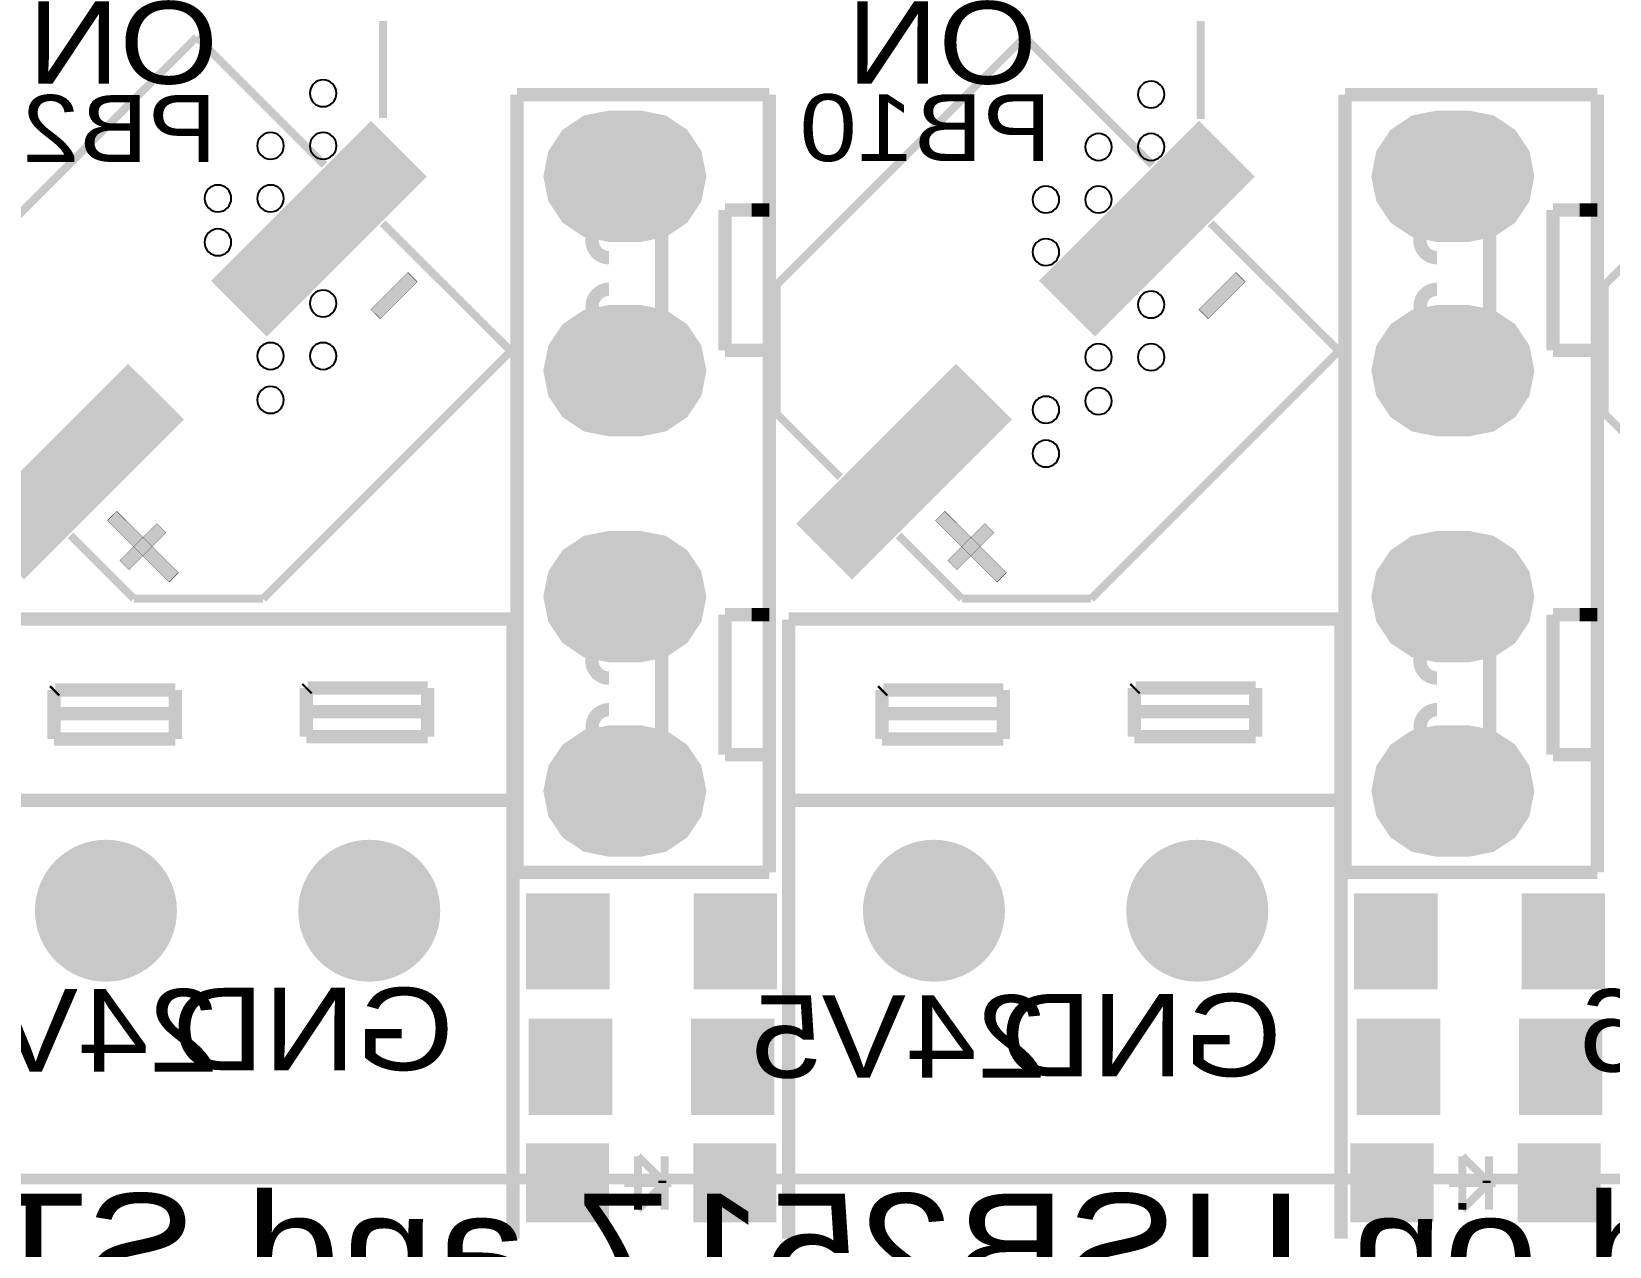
# Model space of a CAD drawing. Header units: millimetres. Extents: x -1 to 130, y -79 to 1.
# Drawn here: x 84.98 to 114.99, y -38.31 to -15.19 of the extents above; entities that cross this region are included whole.
import ezdxf
from ezdxf.enums import TextEntityAlignment as Align

# ---------------------------------------------------------------- set-up
doc = ezdxf.new("R2010")
doc.units = ezdxf.units.MM
doc.header["$MEASUREMENT"] = 0
for name, color, linetype, true_color in [('Bottom-Silkscreen-Layer', 7, 'Continuous', 0x808000), ('Bottom-Solder-Mask-Layer', 7, 'Continuous', 0xff00ff), ('Multi-Layer', 7, 'Continuous', 0xc0c0c0), ('Top-Silkscreen-Layer', 7, 'Continuous', 0xffff00), ('Top-Solder-Mask-Layer', 7, 'Continuous', 0x800080)]:
    doc.layers.add(name, color=color, linetype=linetype, true_color=true_color)
doc.styles.get("Standard").update_dxf_attribs({"font": 'arial.ttf'})

msp = doc.modelspace()

# ---------------------------------------------------------------- hatches: boundary and pattern name
at = {"layer": 'Bottom-Solder-Mask-Layer'}
for points in [[(96.564, -16.689), (97.043, -16.784), (97.449, -17.056), (97.72, -17.461), (97.815, -17.94), (97.72, -18.419), (97.449, -18.824), (97.043, -19.096), (96.564, -19.191), (95.964, -19.191), (95.486, -19.096), (95.08, -18.824), (94.809, -18.419), (94.714, -17.94), (94.809, -17.461), (95.08, -17.056), (95.486, -16.784), (95.964, -16.689)], [(112.312, -16.689), (112.791, -16.784), (113.197, -17.056), (113.468, -17.461), (113.563, -17.94), (113.468, -18.419), (113.197, -18.824), (112.791, -19.096), (112.312, -19.191), (111.712, -19.191), (111.234, -19.096), (110.828, -18.824), (110.557, -18.419), (110.462, -17.94), (110.557, -17.461), (110.828, -17.056), (111.234, -16.784), (111.712, -16.689)], [(95.964, -22.891), (95.485, -22.796), (95.08, -22.525), (94.808, -22.119), (94.713, -21.64), (94.808, -21.161), (95.08, -20.756), (95.485, -20.484), (95.964, -20.389), (96.564, -20.389), (97.043, -20.484), (97.449, -20.756), (97.72, -21.161), (97.815, -21.64), (97.72, -22.119), (97.449, -22.525), (97.043, -22.796), (96.564, -22.891)], [(111.712, -22.891), (111.233, -22.796), (110.828, -22.525), (110.557, -22.119), (110.461, -21.64), (110.557, -21.161), (110.828, -20.756), (111.233, -20.484), (111.712, -20.389), (112.312, -20.389), (112.791, -20.484), (113.197, -20.756), (113.468, -21.161), (113.563, -21.64), (113.468, -22.119), (113.197, -22.525), (112.791, -22.796), (112.312, -22.891)], [(95.964, -27.191), (95.485, -27.096), (95.08, -26.824), (94.808, -26.419), (94.713, -25.94), (94.808, -25.461), (95.08, -25.056), (95.485, -24.784), (95.964, -24.689), (96.564, -24.689), (97.043, -24.784), (97.449, -25.056), (97.72, -25.461), (97.815, -25.94), (97.72, -26.419), (97.449, -26.824), (97.043, -27.096), (96.564, -27.191)], [(111.712, -27.191), (111.233, -27.096), (110.828, -26.824), (110.557, -26.419), (110.461, -25.94), (110.557, -25.461), (110.828, -25.056), (111.233, -24.784), (111.712, -24.689), (112.312, -24.689), (112.791, -24.784), (113.197, -25.056), (113.468, -25.461), (113.563, -25.94), (113.468, -26.419), (113.197, -26.824), (112.791, -27.096), (112.312, -27.191)], [(95.964, -30.891), (95.485, -30.796), (95.08, -30.525), (94.808, -30.119), (94.713, -29.64), (94.808, -29.161), (95.08, -28.756), (95.485, -28.484), (95.964, -28.389), (96.564, -28.389), (97.043, -28.484), (97.449, -28.756), (97.72, -29.161), (97.815, -29.64), (97.72, -30.119), (97.449, -30.525), (97.043, -30.796), (96.564, -30.891)], [(111.712, -30.891), (111.233, -30.796), (110.828, -30.525), (110.557, -30.119), (110.461, -29.64), (110.557, -29.161), (110.828, -28.756), (111.233, -28.484), (111.712, -28.389), (112.312, -28.389), (112.791, -28.484), (113.197, -28.756), (113.468, -29.161), (113.563, -29.64), (113.468, -30.119), (113.197, -30.525), (112.791, -30.796), (112.312, -30.891)], [(85.043, -31.918, 1), (87.745, -31.918, 1)], [(90.052, -31.918, 1), (92.753, -31.918, 1)], [(100.791, -31.918, 1), (103.493, -31.918, 1)], [(105.8, -31.918, 1), (108.501, -31.918, 1)]]:
    msp.add_hatch(color=256, dxfattribs=at).paths.add_polyline_path(points)
at = {"layer": 'Multi-Layer'}
for points in [[(96.564, -16.74), (97.024, -16.831), (97.413, -17.092), (97.673, -17.481), (97.764, -17.94), (97.673, -18.399), (97.413, -18.789), (97.024, -19.049), (96.564, -19.14), (95.964, -19.14), (95.505, -19.049), (95.116, -18.789), (94.856, -18.399), (94.764, -17.94), (94.856, -17.481), (95.116, -17.092), (95.505, -16.831), (95.964, -16.74)], [(96.564, -16.74), (97.024, -16.831), (97.413, -17.092), (97.673, -17.481), (97.764, -17.94), (97.673, -18.399), (97.413, -18.789), (97.024, -19.049), (96.564, -19.14), (95.964, -19.14), (95.505, -19.049), (95.116, -18.789), (94.856, -18.399), (94.764, -17.94), (94.856, -17.481), (95.116, -17.092), (95.505, -16.831), (95.964, -16.74)], [(96.564, -16.74), (97.024, -16.831), (97.413, -17.092), (97.673, -17.481), (97.764, -17.94), (97.673, -18.399), (97.413, -18.789), (97.024, -19.049), (96.564, -19.14), (95.964, -19.14), (95.505, -19.049), (95.116, -18.789), (94.856, -18.399), (94.764, -17.94), (94.856, -17.481), (95.116, -17.092), (95.505, -16.831), (95.964, -16.74)], [(112.312, -16.74), (112.772, -16.831), (113.161, -17.092), (113.421, -17.481), (113.512, -17.94), (113.421, -18.399), (113.161, -18.789), (112.772, -19.049), (112.312, -19.14), (111.712, -19.14), (111.253, -19.049), (110.864, -18.789), (110.604, -18.399), (110.512, -17.94), (110.604, -17.481), (110.864, -17.092), (111.253, -16.831), (111.712, -16.74)], [(112.312, -16.74), (112.772, -16.831), (113.161, -17.092), (113.421, -17.481), (113.512, -17.94), (113.421, -18.399), (113.161, -18.789), (112.772, -19.049), (112.312, -19.14), (111.712, -19.14), (111.253, -19.049), (110.864, -18.789), (110.604, -18.399), (110.512, -17.94), (110.604, -17.481), (110.864, -17.092), (111.253, -16.831), (111.712, -16.74)], [(112.312, -16.74), (112.772, -16.831), (113.161, -17.092), (113.421, -17.481), (113.512, -17.94), (113.421, -18.399), (113.161, -18.789), (112.772, -19.049), (112.312, -19.14), (111.712, -19.14), (111.253, -19.049), (110.864, -18.789), (110.604, -18.399), (110.512, -17.94), (110.604, -17.481), (110.864, -17.092), (111.253, -16.831), (111.712, -16.74)], [(95.964, -22.84), (95.505, -22.749), (95.116, -22.489), (94.855, -22.099), (94.764, -21.64), (94.855, -21.181), (95.116, -20.792), (95.505, -20.531), (95.964, -20.44), (96.564, -20.44), (97.023, -20.531), (97.413, -20.792), (97.673, -21.181), (97.764, -21.64), (97.673, -22.099), (97.413, -22.489), (97.023, -22.749), (96.564, -22.84)], [(95.964, -22.84), (95.505, -22.749), (95.116, -22.489), (94.855, -22.099), (94.764, -21.64), (94.855, -21.181), (95.116, -20.792), (95.505, -20.531), (95.964, -20.44), (96.564, -20.44), (97.023, -20.531), (97.413, -20.792), (97.673, -21.181), (97.764, -21.64), (97.673, -22.099), (97.413, -22.489), (97.023, -22.749), (96.564, -22.84)], [(95.964, -22.84), (95.505, -22.749), (95.116, -22.489), (94.855, -22.099), (94.764, -21.64), (94.855, -21.181), (95.116, -20.792), (95.505, -20.531), (95.964, -20.44), (96.564, -20.44), (97.023, -20.531), (97.413, -20.792), (97.673, -21.181), (97.764, -21.64), (97.673, -22.099), (97.413, -22.489), (97.023, -22.749), (96.564, -22.84)], [(111.712, -22.84), (111.253, -22.749), (110.864, -22.489), (110.603, -22.099), (110.512, -21.64), (110.603, -21.181), (110.864, -20.792), (111.253, -20.531), (111.712, -20.44), (112.312, -20.44), (112.771, -20.531), (113.161, -20.792), (113.421, -21.181), (113.512, -21.64), (113.421, -22.099), (113.161, -22.489), (112.771, -22.749), (112.312, -22.84)], [(111.712, -22.84), (111.253, -22.749), (110.864, -22.489), (110.603, -22.099), (110.512, -21.64), (110.603, -21.181), (110.864, -20.792), (111.253, -20.531), (111.712, -20.44), (112.312, -20.44), (112.771, -20.531), (113.161, -20.792), (113.421, -21.181), (113.512, -21.64), (113.421, -22.099), (113.161, -22.489), (112.771, -22.749), (112.312, -22.84)], [(111.712, -22.84), (111.253, -22.749), (110.864, -22.489), (110.603, -22.099), (110.512, -21.64), (110.603, -21.181), (110.864, -20.792), (111.253, -20.531), (111.712, -20.44), (112.312, -20.44), (112.771, -20.531), (113.161, -20.792), (113.421, -21.181), (113.512, -21.64), (113.421, -22.099), (113.161, -22.489), (112.771, -22.749), (112.312, -22.84)], [(95.964, -27.14), (95.505, -27.049), (95.116, -26.789), (94.855, -26.399), (94.764, -25.94), (94.855, -25.481), (95.116, -25.092), (95.505, -24.831), (95.964, -24.74), (96.564, -24.74), (97.023, -24.831), (97.413, -25.092), (97.673, -25.481), (97.764, -25.94), (97.673, -26.399), (97.413, -26.789), (97.023, -27.049), (96.564, -27.14)], [(95.964, -27.14), (95.505, -27.049), (95.116, -26.789), (94.855, -26.399), (94.764, -25.94), (94.855, -25.481), (95.116, -25.092), (95.505, -24.831), (95.964, -24.74), (96.564, -24.74), (97.023, -24.831), (97.413, -25.092), (97.673, -25.481), (97.764, -25.94), (97.673, -26.399), (97.413, -26.789), (97.023, -27.049), (96.564, -27.14)], [(95.964, -27.14), (95.505, -27.049), (95.116, -26.789), (94.855, -26.399), (94.764, -25.94), (94.855, -25.481), (95.116, -25.092), (95.505, -24.831), (95.964, -24.74), (96.564, -24.74), (97.023, -24.831), (97.413, -25.092), (97.673, -25.481), (97.764, -25.94), (97.673, -26.399), (97.413, -26.789), (97.023, -27.049), (96.564, -27.14)], [(111.712, -27.14), (111.253, -27.049), (110.864, -26.789), (110.603, -26.399), (110.512, -25.94), (110.603, -25.481), (110.864, -25.092), (111.253, -24.831), (111.712, -24.74), (112.312, -24.74), (112.771, -24.831), (113.161, -25.092), (113.421, -25.481), (113.512, -25.94), (113.421, -26.399), (113.161, -26.789), (112.771, -27.049), (112.312, -27.14)], [(111.712, -27.14), (111.253, -27.049), (110.864, -26.789), (110.603, -26.399), (110.512, -25.94), (110.603, -25.481), (110.864, -25.092), (111.253, -24.831), (111.712, -24.74), (112.312, -24.74), (112.771, -24.831), (113.161, -25.092), (113.421, -25.481), (113.512, -25.94), (113.421, -26.399), (113.161, -26.789), (112.771, -27.049), (112.312, -27.14)], [(111.712, -27.14), (111.253, -27.049), (110.864, -26.789), (110.603, -26.399), (110.512, -25.94), (110.603, -25.481), (110.864, -25.092), (111.253, -24.831), (111.712, -24.74), (112.312, -24.74), (112.771, -24.831), (113.161, -25.092), (113.421, -25.481), (113.512, -25.94), (113.421, -26.399), (113.161, -26.789), (112.771, -27.049), (112.312, -27.14)], [(95.964, -30.84), (95.505, -30.749), (95.116, -30.489), (94.855, -30.099), (94.764, -29.64), (94.855, -29.181), (95.116, -28.792), (95.505, -28.531), (95.964, -28.44), (96.564, -28.44), (97.023, -28.531), (97.413, -28.792), (97.673, -29.181), (97.764, -29.64), (97.673, -30.099), (97.413, -30.489), (97.023, -30.749), (96.564, -30.84)], [(95.964, -30.84), (95.505, -30.749), (95.116, -30.489), (94.855, -30.099), (94.764, -29.64), (94.855, -29.181), (95.116, -28.792), (95.505, -28.531), (95.964, -28.44), (96.564, -28.44), (97.023, -28.531), (97.413, -28.792), (97.673, -29.181), (97.764, -29.64), (97.673, -30.099), (97.413, -30.489), (97.023, -30.749), (96.564, -30.84)], [(95.964, -30.84), (95.505, -30.749), (95.116, -30.489), (94.855, -30.099), (94.764, -29.64), (94.855, -29.181), (95.116, -28.792), (95.505, -28.531), (95.964, -28.44), (96.564, -28.44), (97.023, -28.531), (97.413, -28.792), (97.673, -29.181), (97.764, -29.64), (97.673, -30.099), (97.413, -30.489), (97.023, -30.749), (96.564, -30.84)], [(111.712, -30.84), (111.253, -30.749), (110.864, -30.489), (110.603, -30.099), (110.512, -29.64), (110.603, -29.181), (110.864, -28.792), (111.253, -28.531), (111.712, -28.44), (112.312, -28.44), (112.771, -28.531), (113.161, -28.792), (113.421, -29.181), (113.512, -29.64), (113.421, -30.099), (113.161, -30.489), (112.771, -30.749), (112.312, -30.84)], [(111.712, -30.84), (111.253, -30.749), (110.864, -30.489), (110.603, -30.099), (110.512, -29.64), (110.603, -29.181), (110.864, -28.792), (111.253, -28.531), (111.712, -28.44), (112.312, -28.44), (112.771, -28.531), (113.161, -28.792), (113.421, -29.181), (113.512, -29.64), (113.421, -30.099), (113.161, -30.489), (112.771, -30.749), (112.312, -30.84)], [(111.712, -30.84), (111.253, -30.749), (110.864, -30.489), (110.603, -30.099), (110.512, -29.64), (110.603, -29.181), (110.864, -28.792), (111.253, -28.531), (111.712, -28.44), (112.312, -28.44), (112.771, -28.531), (113.161, -28.792), (113.421, -29.181), (113.512, -29.64), (113.421, -30.099), (113.161, -30.489), (112.771, -30.749), (112.312, -30.84)], [(85.094, -31.918, 1), (87.694, -31.918, 1)], [(85.094, -31.918, 1), (87.694, -31.918, 1)], [(85.094, -31.918, 1), (87.694, -31.918, 1)], [(90.103, -31.918, 1), (92.703, -31.918, 1)], [(90.103, -31.918, 1), (92.703, -31.918, 1)], [(90.103, -31.918, 1), (92.703, -31.918, 1)], [(100.842, -31.918, 1), (103.442, -31.918, 1)], [(100.842, -31.918, 1), (103.442, -31.918, 1)], [(100.842, -31.918, 1), (103.442, -31.918, 1)], [(105.851, -31.918, 1), (108.451, -31.918, 1)], [(105.851, -31.918, 1), (108.451, -31.918, 1)], [(105.851, -31.918, 1), (108.451, -31.918, 1)]]:
    msp.add_hatch(color=256, dxfattribs=at).paths.add_polyline_path(points)
at = {"layer": 'Top-Silkscreen-Layer'}
for points in [[(92.139, -19.771), (92.315, -19.947), (91.611, -20.651), (91.434, -20.475)], [(107.887, -19.771), (108.063, -19.947), (107.359, -20.651), (107.183, -20.475)], [(86.422, -24.49), (87.596, -25.663), (87.772, -25.487), (86.599, -24.314)], [(86.657, -25.253), (86.833, -25.429), (87.538, -24.724), (87.362, -24.548)], [(102.171, -24.49), (103.344, -25.663), (103.52, -25.487), (102.347, -24.314)], [(102.405, -25.253), (102.581, -25.429), (103.286, -24.724), (103.11, -24.548)]]:
    msp.add_hatch(color=256, dxfattribs=at).paths.add_polyline_path(points)
at = {"layer": 'Top-Solder-Mask-Layer'}
for points in [[(96.564, -16.689), (97.043, -16.784), (97.449, -17.056), (97.72, -17.461), (97.815, -17.94), (97.72, -18.419), (97.449, -18.824), (97.043, -19.096), (96.564, -19.191), (95.964, -19.191), (95.486, -19.096), (95.08, -18.824), (94.809, -18.419), (94.714, -17.94), (94.809, -17.461), (95.08, -17.056), (95.486, -16.784), (95.964, -16.689)], [(112.312, -16.689), (112.791, -16.784), (113.197, -17.056), (113.468, -17.461), (113.563, -17.94), (113.468, -18.419), (113.197, -18.824), (112.791, -19.096), (112.312, -19.191), (111.712, -19.191), (111.234, -19.096), (110.828, -18.824), (110.557, -18.419), (110.462, -17.94), (110.557, -17.461), (110.828, -17.056), (111.234, -16.784), (111.712, -16.689)], [(89.456, -20.992), (88.395, -19.93), (91.436, -16.888), (92.498, -17.95)], [(105.205, -20.992), (104.143, -19.93), (107.184, -16.888), (108.246, -17.95)], [(95.964, -22.891), (95.485, -22.796), (95.08, -22.525), (94.808, -22.119), (94.713, -21.64), (94.808, -21.161), (95.08, -20.756), (95.485, -20.484), (95.964, -20.389), (96.564, -20.389), (97.043, -20.484), (97.449, -20.756), (97.72, -21.161), (97.815, -21.64), (97.72, -22.119), (97.449, -22.525), (97.043, -22.796), (96.564, -22.891)], [(111.712, -22.891), (111.233, -22.796), (110.828, -22.525), (110.557, -22.119), (110.461, -21.64), (110.557, -21.161), (110.828, -20.756), (111.233, -20.484), (111.712, -20.389), (112.312, -20.389), (112.791, -20.484), (113.197, -20.756), (113.468, -21.161), (113.563, -21.64), (113.468, -22.119), (113.197, -22.525), (112.791, -22.796), (112.312, -22.891)], [(84.836, -25.612), (83.774, -24.55), (86.816, -21.509), (87.878, -22.57)], [(100.584, -25.612), (99.522, -24.55), (102.564, -21.509), (103.626, -22.57)], [(95.964, -27.191), (95.485, -27.096), (95.08, -26.824), (94.808, -26.419), (94.713, -25.94), (94.808, -25.461), (95.08, -25.056), (95.485, -24.784), (95.964, -24.689), (96.564, -24.689), (97.043, -24.784), (97.449, -25.056), (97.72, -25.461), (97.815, -25.94), (97.72, -26.419), (97.449, -26.824), (97.043, -27.096), (96.564, -27.191)], [(111.712, -27.191), (111.233, -27.096), (110.828, -26.824), (110.557, -26.419), (110.461, -25.94), (110.557, -25.461), (110.828, -25.056), (111.233, -24.784), (111.712, -24.689), (112.312, -24.689), (112.791, -24.784), (113.197, -25.056), (113.468, -25.461), (113.563, -25.94), (113.468, -26.419), (113.197, -26.824), (112.791, -27.096), (112.312, -27.191)], [(95.964, -30.891), (95.485, -30.796), (95.08, -30.525), (94.808, -30.119), (94.713, -29.64), (94.808, -29.161), (95.08, -28.756), (95.485, -28.484), (95.964, -28.389), (96.564, -28.389), (97.043, -28.484), (97.449, -28.756), (97.72, -29.161), (97.815, -29.64), (97.72, -30.119), (97.449, -30.525), (97.043, -30.796), (96.564, -30.891)], [(111.712, -30.891), (111.233, -30.796), (110.828, -30.525), (110.557, -30.119), (110.461, -29.64), (110.557, -29.161), (110.828, -28.756), (111.233, -28.484), (111.712, -28.389), (112.312, -28.389), (112.791, -28.484), (113.197, -28.756), (113.468, -29.161), (113.563, -29.64), (113.468, -30.119), (113.197, -30.525), (112.791, -30.796), (112.312, -30.891)], [(85.043, -31.918, 1), (87.745, -31.918, 1)], [(90.052, -31.918, 1), (92.753, -31.918, 1)], [(100.791, -31.918, 1), (103.493, -31.918, 1)], [(105.8, -31.918, 1), (108.501, -31.918, 1)], [(94.386, -33.417), (94.386, -31.587), (95.973, -31.587), (95.973, -33.417)], [(97.571, -33.417), (97.571, -31.587), (99.158, -31.587), (99.158, -33.417)], [(110.134, -33.417), (110.134, -31.587), (111.721, -31.587), (111.721, -33.417)], [(113.32, -33.417), (113.32, -31.587), (114.906, -31.587), (114.906, -33.417)], [(94.436, -35.804), (94.436, -33.975), (96.024, -33.975), (96.024, -35.804)], [(97.521, -35.804), (97.521, -33.975), (99.108, -33.975), (99.108, -35.804)], [(110.184, -35.804), (110.184, -33.975), (111.772, -33.975), (111.772, -35.804)], [(113.269, -35.804), (113.269, -33.975), (114.856, -33.975), (114.856, -35.804)], [(94.385, -37.847), (94.385, -36.347), (95.965, -36.347), (95.965, -37.847)], [(97.565, -37.847), (97.565, -36.347), (99.145, -36.347), (99.145, -37.847)], [(110.064, -37.847), (110.064, -36.347), (111.644, -36.347), (111.644, -37.847)], [(113.244, -37.847), (113.244, -36.347), (114.824, -36.347), (114.824, -37.847)]]:
    msp.add_hatch(color=256, dxfattribs=at).paths.add_polyline_path(points)

# ---------------------------------------------------------------- linework, layer by layer
at = {"layer": 'Bottom-Silkscreen-Layer', "const_width": 0.2}
msp.add_lwpolyline([(77.075, -54.725), (77.075, -38.025, -0.414), (78.075, -37.025), (123.275, -37.025, -0.414), (124.275, -38.025), (124.275, -54.725, -0.414), (123.275, -55.725), (78.075, -55.725, -0.414)], format="xyb", close=True, dxfattribs=at)
at = {"layer": 'Multi-Layer'}
for points in [[(90.271, -16.361, 1), (90.779, -16.361, 1)], [(106.019, -16.383, 1), (106.527, -16.383, 1)], [(89.271, -17.361, 1), (89.779, -17.361, 1)], [(90.271, -17.361, 1), (90.779, -17.361, 1)], [(105.019, -17.383, 1), (105.527, -17.383, 1)], [(106.019, -17.383, 1), (106.527, -17.383, 1)], [(88.271, -18.361, 1), (88.779, -18.361, 1)], [(89.271, -18.361, 1), (89.779, -18.361, 1)], [(104.019, -18.383, 1), (104.527, -18.383, 1)], [(105.019, -18.383, 1), (105.527, -18.383, 1)], [(88.271, -19.197, 1), (88.779, -19.197, 1)], [(104.019, -19.383, 1), (104.527, -19.383, 1)], [(90.271, -20.361, 1), (90.779, -20.361, 1)], [(106.019, -20.383, 1), (106.527, -20.383, 1)], [(89.271, -21.361, 1), (89.779, -21.361, 1)], [(90.271, -21.361, 1), (90.779, -21.361, 1)], [(105.019, -21.383, 1), (105.527, -21.383, 1)], [(106.019, -21.383, 1), (106.527, -21.383, 1)], [(89.271, -22.197, 1), (89.779, -22.197, 1)], [(104.019, -22.383, 1), (104.527, -22.383, 1)], [(105.019, -22.219, 1), (105.527, -22.219, 1)], [(104.019, -23.219, 1), (104.527, -23.219, 1)]]:
    msp.add_lwpolyline(points, format="xyb", close=True, dxfattribs=at)
at = {"layer": 'Top-Silkscreen-Layer'}
for points, const_width in [([(91.665, -14.649), (91.665, -16.831)], 0.15), ([(107.214, -14.668), (107.214, -16.85)], 0.15), ([(88.119, -15.291), (83.405, -20.005)], 0.152), ([(88.119, -15.291), (83.405, -20.005)], 0.152), ([(90.554, -17.726), (88.119, -15.291)], 0.152), ([(90.554, -17.726), (88.119, -15.291)], 0.152), ([(103.867, -15.291), (99.153, -20.005)], 0.152), ([(103.867, -15.291), (99.153, -20.005)], 0.152), ([(106.302, -17.726), (103.867, -15.291)], 0.152), ([(106.302, -17.726), (103.867, -15.291)], 0.152), ([(119.615, -15.291), (114.901, -20.005)], 0.152), ([(119.615, -15.291), (114.901, -20.005)], 0.152), ([(94.214, -16.39), (94.214, -31.19)], 0.254), ([(99.014, -16.39), (94.214, -16.39)], 0.254), ([(94.214, -16.39), (94.214, -31.19)], 0.254), ([(99.014, -16.39), (94.214, -16.39)], 0.254), ([(99.014, -16.39), (99.014, -31.19)], 0.254), ([(99.014, -16.39), (99.014, -31.19)], 0.254), ([(109.962, -16.39), (109.962, -31.19)], 0.254), ([(114.762, -16.39), (109.962, -16.39)], 0.254), ([(109.962, -16.39), (109.962, -31.19)], 0.254), ([(114.762, -16.39), (109.962, -16.39)], 0.254), ([(114.762, -16.39), (114.762, -31.19)], 0.254), ([(114.762, -16.39), (114.762, -31.19)], 0.254), ([(98.677, -18.583), (98.169, -18.583)], 0.254), ([(98.169, -18.583), (98.169, -21.25)], 0.254), ([(98.677, -18.583), (98.169, -18.583)], 0.254), ([(98.169, -18.583), (98.169, -21.25)], 0.254), ([(98.677, -18.583), (99.014, -18.583)], 0.254), ([(98.677, -18.583), (99.014, -18.583)], 0.254), ([(114.425, -18.583), (113.917, -18.583)], 0.254), ([(113.917, -18.583), (113.917, -21.25)], 0.254), ([(114.425, -18.583), (113.917, -18.583)], 0.254), ([(113.917, -18.583), (113.917, -21.25)], 0.254), ([(114.425, -18.583), (114.762, -18.583)], 0.254), ([(114.425, -18.583), (114.762, -18.583)], 0.254), ([(91.66, -18.833), (94.095, -21.268)], 0.152), ([(91.66, -18.833), (94.095, -21.268)], 0.152), ([(96.964, -18.841), (95.964, -18.841)], 0.254), ([(96.964, -18.841), (95.964, -18.841)], 0.254), ([(96.964, -18.841), (96.964, -20.741)], 0.254), ([(96.964, -18.841), (96.964, -20.741)], 0.254), ([(107.408, -18.833), (109.843, -21.268)], 0.152), ([(107.408, -18.833), (109.843, -21.268)], 0.152), ([(112.712, -18.841), (111.712, -18.841)], 0.254), ([(112.712, -18.841), (111.712, -18.841)], 0.254), ([(112.712, -18.841), (112.712, -20.741)], 0.254), ([(112.712, -18.841), (112.712, -20.741)], 0.254), ([(99.153, -20.005), (99.153, -22.46)], 0.152), ([(99.153, -20.005), (99.153, -22.46)], 0.152), ([(114.901, -20.005), (114.901, -22.46)], 0.152), ([(114.901, -20.005), (114.901, -22.46)], 0.152), ([(96.964, -20.741), (95.964, -20.741)], 0.254), ([(96.964, -20.741), (95.964, -20.741)], 0.254), ([(112.712, -20.741), (111.712, -20.741)], 0.254), ([(112.712, -20.741), (111.712, -20.741)], 0.254), ([(94.095, -21.268), (89.382, -25.981)], 0.152), ([(94.095, -21.268), (89.382, -25.981)], 0.152), ([(98.169, -21.25), (99.014, -21.25)], 0.254), ([(98.169, -21.25), (99.014, -21.25)], 0.254), ([(109.843, -21.268), (105.13, -25.981)], 0.152), ([(109.843, -21.268), (105.13, -25.981)], 0.152), ([(113.917, -21.25), (114.763, -21.25)], 0.254), ([(113.917, -21.25), (114.763, -21.25)], 0.254), ([(99.153, -22.46), (100.36, -23.668)], 0.152), ([(99.153, -22.46), (100.36, -23.668)], 0.152), ([(114.901, -22.46), (116.108, -23.668)], 0.152), ([(114.901, -22.46), (116.108, -23.668)], 0.152), ([(86.926, -25.981), (85.719, -24.774)], 0.152), ([(86.926, -25.981), (85.719, -24.774)], 0.152), ([(102.674, -25.981), (101.467, -24.774)], 0.152), ([(102.674, -25.981), (101.467, -24.774)], 0.152), ([(89.382, -25.981), (86.926, -25.981)], 0.152), ([(89.382, -25.981), (86.926, -25.981)], 0.152), ([(105.13, -25.981), (102.674, -25.981)], 0.152), ([(105.13, -25.981), (102.674, -25.981)], 0.152), ([(83.634, -26.368), (94.134, -26.368)], 0.254), ([(83.634, -26.368), (94.134, -26.368)], 0.254), ([(94.134, -26.388), (94.134, -38.158)], 0.254), ([(94.134, -26.388), (94.134, -38.158)], 0.254), ([(98.677, -26.283), (98.169, -26.283)], 0.254), ([(98.169, -26.283), (98.169, -28.95)], 0.254), ([(98.677, -26.283), (98.169, -26.283)], 0.254), ([(98.169, -26.283), (98.169, -28.95)], 0.254), ([(98.677, -26.283), (99.014, -26.283)], 0.254), ([(98.677, -26.283), (99.014, -26.283)], 0.254), ([(99.382, -26.368), (109.882, -26.368)], 0.254), ([(99.382, -26.368), (109.882, -26.368)], 0.254), ([(99.382, -26.378), (99.382, -38.158)], 0.254), ([(99.382, -26.378), (99.382, -38.158)], 0.254), ([(109.882, -26.388), (109.882, -38.158)], 0.254), ([(109.882, -26.388), (109.882, -38.158)], 0.254), ([(114.425, -26.283), (113.917, -26.283)], 0.254), ([(113.917, -26.283), (113.917, -28.95)], 0.254), ([(114.425, -26.283), (113.917, -26.283)], 0.254), ([(113.917, -26.283), (113.917, -28.95)], 0.254), ([(114.425, -26.283), (114.762, -26.283)], 0.254), ([(114.425, -26.283), (114.762, -26.283)], 0.254), ([(96.964, -26.841), (95.964, -26.841)], 0.254), ([(96.964, -26.841), (95.964, -26.841)], 0.254), ([(96.964, -26.841), (96.964, -28.741)], 0.254), ([(96.964, -26.841), (96.964, -28.741)], 0.254), ([(112.712, -26.841), (111.712, -26.841)], 0.254), ([(112.712, -26.841), (111.712, -26.841)], 0.254), ([(112.712, -26.841), (112.712, -28.741)], 0.254), ([(112.712, -26.841), (112.712, -28.741)], 0.254), ([(85.404, -27.718), (85.404, -28.648)], 0.254), ([(85.434, -27.718), (85.404, -27.748)], 0.254), ([(85.404, -27.718), (85.404, -28.648)], 0.254), ([(85.434, -27.718), (85.404, -27.748)], 0.254), ([(87.714, -27.718), (85.434, -27.718)], 0.254), ([(87.714, -27.718), (85.434, -27.718)], 0.254), ([(87.714, -28.648), (87.714, -27.718)], 0.254), ([(87.714, -28.648), (87.714, -27.718)], 0.254), ([(90.204, -27.677), (90.204, -28.607)], 0.254), ([(90.234, -27.677), (90.204, -27.707)], 0.254), ([(90.204, -27.677), (90.204, -28.607)], 0.254), ([(90.234, -27.677), (90.204, -27.707)], 0.254), ([(92.514, -27.677), (90.234, -27.677)], 0.254), ([(92.514, -27.677), (90.234, -27.677)], 0.254), ([(92.514, -28.607), (92.514, -27.677)], 0.254), ([(92.514, -28.607), (92.514, -27.677)], 0.254), ([(101.152, -27.718), (101.152, -28.648)], 0.254), ([(101.182, -27.718), (101.152, -27.748)], 0.254), ([(101.152, -27.718), (101.152, -28.648)], 0.254), ([(101.182, -27.718), (101.152, -27.748)], 0.254), ([(103.462, -27.718), (101.182, -27.718)], 0.254), ([(103.462, -27.718), (101.182, -27.718)], 0.254), ([(103.462, -28.648), (103.462, -27.718)], 0.254), ([(103.462, -28.648), (103.462, -27.718)], 0.254), ([(105.952, -27.677), (105.952, -28.607)], 0.254), ([(105.982, -27.677), (105.952, -27.707)], 0.254), ([(105.952, -27.677), (105.952, -28.607)], 0.254), ([(105.982, -27.677), (105.952, -27.707)], 0.254), ([(108.262, -27.677), (105.982, -27.677)], 0.254), ([(108.262, -27.677), (105.982, -27.677)], 0.254), ([(108.262, -28.607), (108.262, -27.677)], 0.254), ([(108.262, -28.607), (108.262, -27.677)], 0.254), ([(85.404, -28.168), (87.714, -28.168)], 0.254), ([(85.404, -28.168), (87.714, -28.168)], 0.254), ([(90.204, -28.127), (92.514, -28.127)], 0.254), ([(90.204, -28.127), (92.514, -28.127)], 0.254), ([(101.152, -28.168), (103.462, -28.168)], 0.254), ([(101.152, -28.168), (103.462, -28.168)], 0.254), ([(105.952, -28.127), (108.262, -28.127)], 0.254), ([(105.952, -28.127), (108.262, -28.127)], 0.254), ([(90.204, -28.607), (92.514, -28.607)], 0.254), ([(90.204, -28.607), (92.514, -28.607)], 0.254), ([(105.952, -28.607), (108.262, -28.607)], 0.254), ([(105.952, -28.607), (108.262, -28.607)], 0.254), ([(85.404, -28.648), (87.714, -28.648)], 0.254), ([(85.404, -28.648), (87.714, -28.648)], 0.254), ([(96.964, -28.741), (95.964, -28.741)], 0.254), ([(96.964, -28.741), (95.964, -28.741)], 0.254), ([(101.152, -28.648), (103.462, -28.648)], 0.254), ([(101.152, -28.648), (103.462, -28.648)], 0.254), ([(112.712, -28.741), (111.712, -28.741)], 0.254), ([(112.712, -28.741), (111.712, -28.741)], 0.254), ([(98.169, -28.95), (99.014, -28.95)], 0.254), ([(98.169, -28.95), (99.014, -28.95)], 0.254), ([(113.917, -28.95), (114.763, -28.95)], 0.254), ([(113.917, -28.95), (114.763, -28.95)], 0.254), ([(83.634, -29.818), (94.134, -29.818)], 0.254), ([(83.634, -29.818), (94.134, -29.818)], 0.254), ([(99.382, -29.818), (109.882, -29.818)], 0.254), ([(99.382, -29.818), (109.882, -29.818)], 0.254), ([(99.014, -31.19), (94.214, -31.19)], 0.254), ([(99.014, -31.19), (94.214, -31.19)], 0.254), ([(114.762, -31.19), (109.962, -31.19)], 0.254), ([(114.762, -31.19), (109.962, -31.19)], 0.254), ([(96.974, -37.052), (96.511, -36.589)], 0.152), ([(96.511, -36.589), (96.511, -37.478)], 0.152), ([(96.974, -37.052), (96.511, -36.589)], 0.152), ([(96.511, -36.589), (96.511, -37.478)], 0.152), ([(97.019, -36.589), (97.019, -37.605)], 0.152), ([(97.019, -36.589), (97.019, -37.605)], 0.152), ([(112.653, -37.052), (112.19, -36.589)], 0.152), ([(112.19, -36.589), (112.19, -37.478)], 0.152), ([(112.653, -37.052), (112.19, -36.589)], 0.152), ([(112.19, -36.589), (112.19, -37.478)], 0.152), ([(112.698, -36.589), (112.698, -37.605)], 0.152), ([(112.698, -36.589), (112.698, -37.605)], 0.152), ([(96.257, -37.097), (97.146, -37.097)], 0.152), ([(96.257, -37.097), (97.146, -37.097)], 0.152), ([(96.511, -37.605), (97.019, -37.097)], 0.152), ([(96.511, -37.605), (97.019, -37.097)], 0.152), ([(96.974, -37.097), (96.974, -37.052)], 0.152), ([(96.974, -37.097), (96.974, -37.052)], 0.152), ([(111.936, -37.097), (112.825, -37.097)], 0.152), ([(111.936, -37.097), (112.825, -37.097)], 0.152), ([(112.19, -37.605), (112.698, -37.097)], 0.152), ([(112.19, -37.605), (112.698, -37.097)], 0.152), ([(112.653, -37.097), (112.653, -37.052)], 0.152), ([(112.653, -37.097), (112.653, -37.052)], 0.152), ([(96.511, -37.478), (96.511, -37.605)], 0.152), ([(96.511, -37.478), (96.511, -37.605)], 0.152), ([(112.19, -37.478), (112.19, -37.605)], 0.152), ([(112.19, -37.478), (112.19, -37.605)], 0.152)]:
    msp.add_lwpolyline(points, dxfattribs=dict(at, const_width=const_width))
at = {"layer": 'Top-Silkscreen-Layer', "const_width": 0.254}
for points in [[(95.964, -18.84, 1), (95.964, -19.49)], [(95.964, -18.84, 1), (95.964, -19.49)], [(111.712, -18.84, 1), (111.712, -19.49)], [(111.712, -18.84, 1), (111.712, -19.49)], [(95.964, -20.09, 0.991), (95.964, -20.74)], [(95.964, -20.09, 0.991), (95.964, -20.74)], [(111.712, -20.09, 0.991), (111.712, -20.74)], [(111.712, -20.09, 0.991), (111.712, -20.74)], [(95.964, -26.841, 1), (95.964, -27.491)], [(95.964, -26.841, 1), (95.964, -27.491)], [(111.712, -26.841, 1), (111.712, -27.491)], [(111.712, -26.841, 1), (111.712, -27.491)], [(95.964, -28.091, 0.991), (95.964, -28.741)], [(95.964, -28.091, 0.991), (95.964, -28.741)], [(111.712, -28.091, 0.991), (111.712, -28.741)], [(111.712, -28.091, 0.991), (111.712, -28.741)]]:
    msp.add_lwpolyline(points, format="xyb", dxfattribs=at)
at = {"layer": 'Top-Silkscreen-Layer', "const_width": 0.00508}
for points in [[(92.139, -19.771), (92.315, -19.947), (91.611, -20.651), (91.434, -20.475)], [(107.887, -19.771), (108.063, -19.947), (107.359, -20.651), (107.183, -20.475)], [(86.422, -24.49), (87.596, -25.663), (87.772, -25.487), (86.599, -24.314)], [(86.657, -25.253), (86.833, -25.429), (87.538, -24.724), (87.362, -24.548)], [(102.171, -24.49), (103.344, -25.663), (103.52, -25.487), (102.347, -24.314)], [(102.405, -25.253), (102.581, -25.429), (103.286, -24.724), (103.11, -24.548)]]:
    msp.add_lwpolyline(points, close=True, dxfattribs=at)

# ---------------------------------------------------------------- texts
at = {"layer": 'Bottom-Silkscreen-Layer', "text_generation_flag": 2, "width": 1.1}
for s, height, p in [('ON', 1.568, (88.525, -16.65)), ('ON', 1.568, (104.1, -16.65)), ('PB2', 1.274, (88.5, -18.05)), ('PB10', 1.274, (104.375, -18.034)), ('24V4', 1.568, (88.543, -35.449)), ('GND', 1.568, (93.013, -35.423)), ('24V5', 1.568, (104.291, -35.565)), ('GND', 1.568, (108.761, -35.539)), ('24V6', 1.568, (120.039, -35.449)), ('Based on USB2517 and STM32F072', 2.1, (123.675, -40.03))]:
    msp.add_text(s, height=height, dxfattribs=at).set_placement(p, align=Align.BOTTOM_LEFT)

doc.saveas('drawing.dxf')
